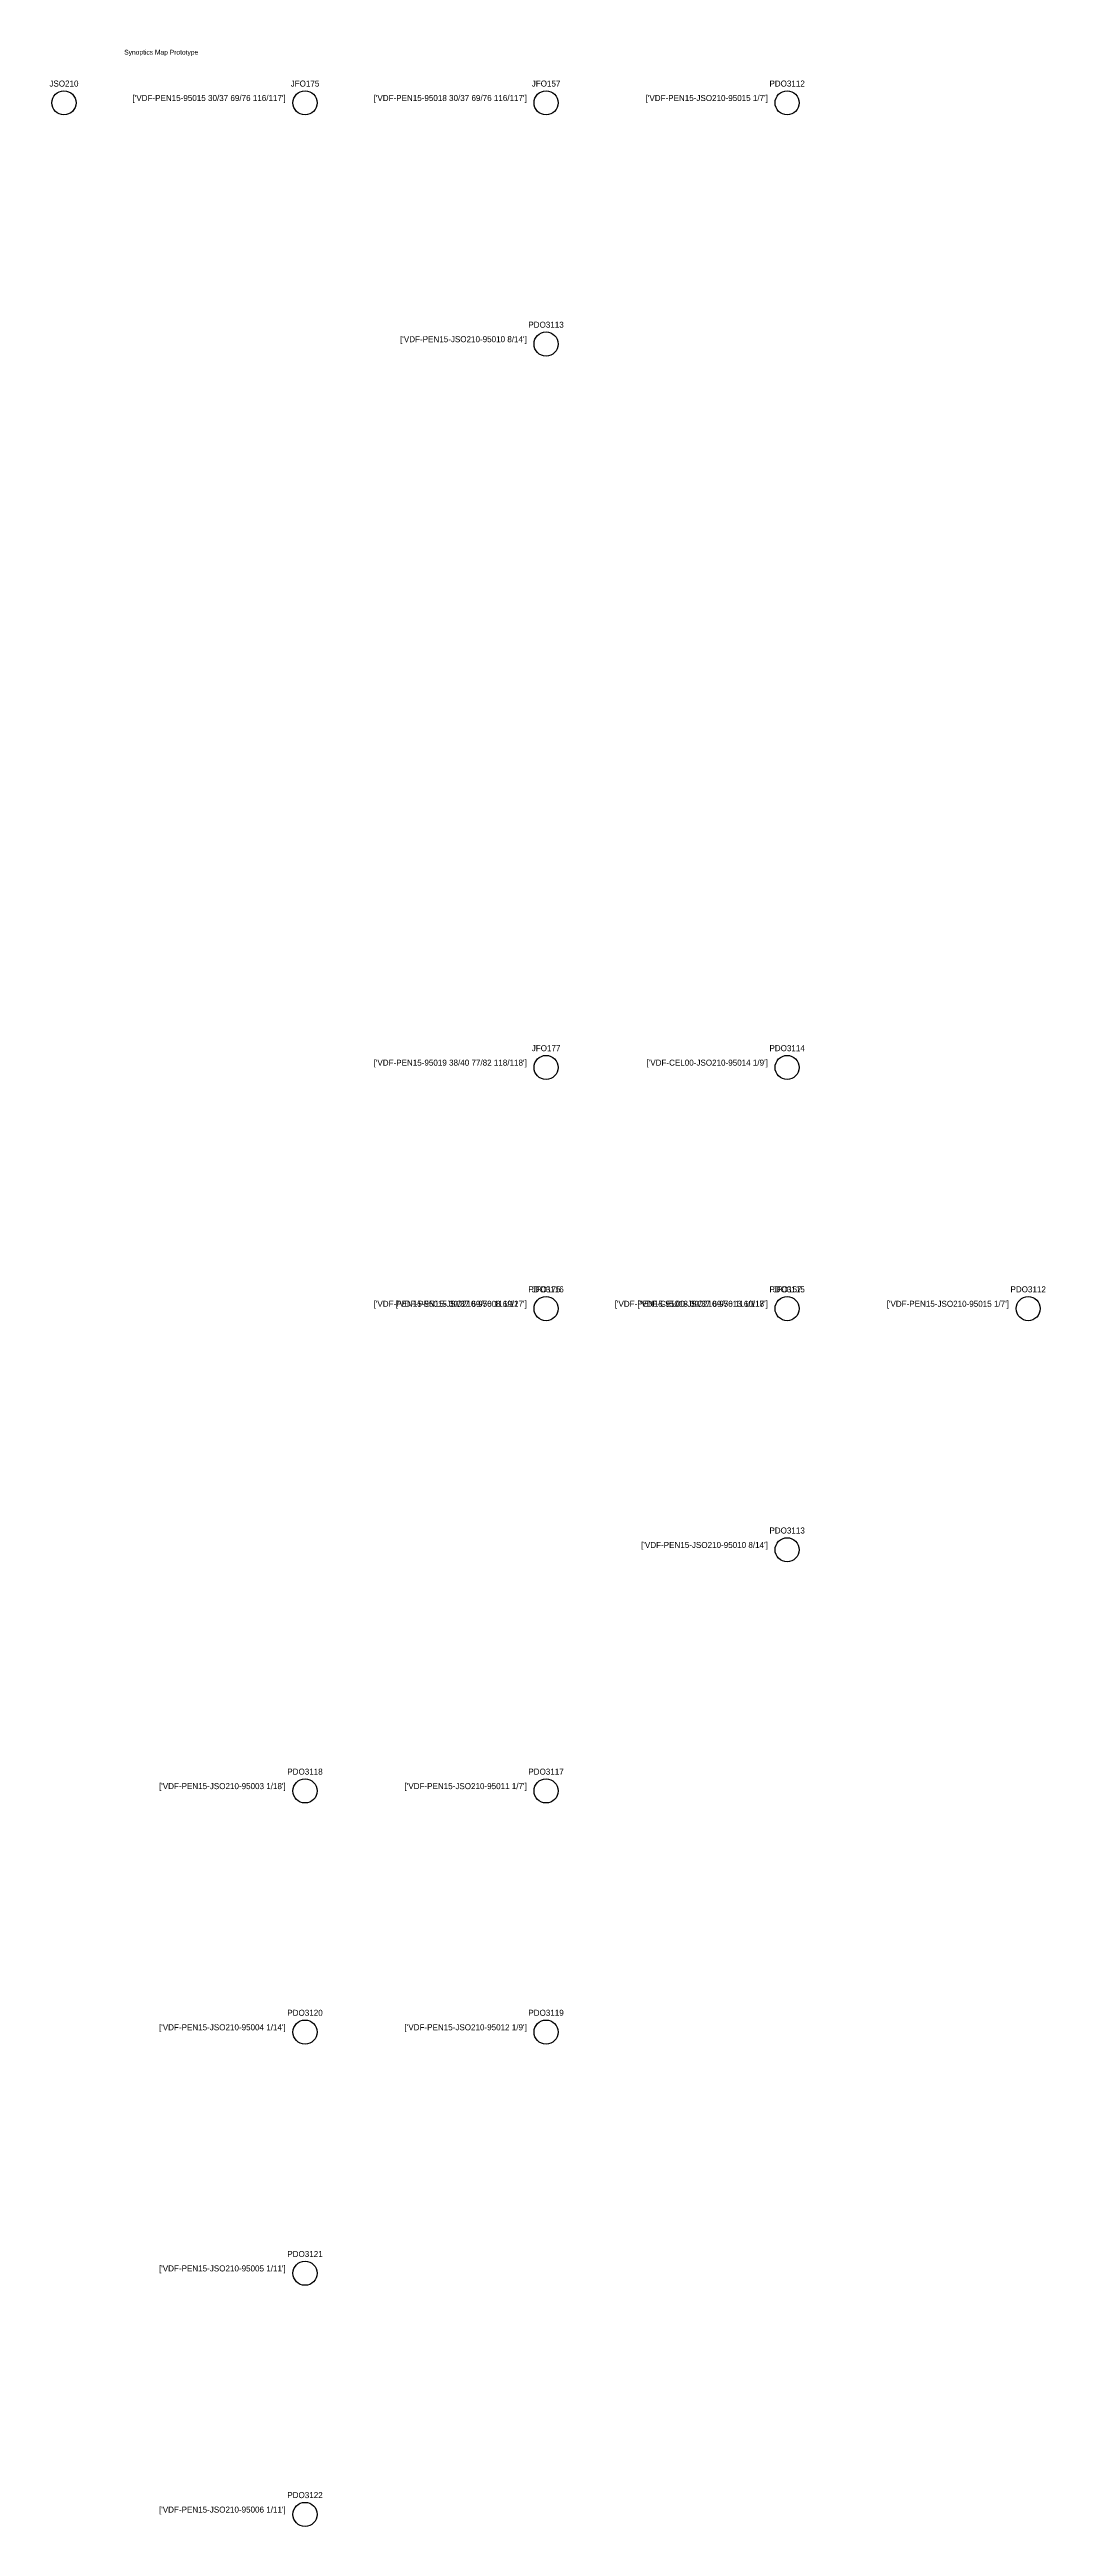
# Model space of a CAD drawing. Header units: metres. Extents: x -6 to 407, y -1005 to 22.
import ezdxf
from ezdxf.enums import TextEntityAlignment as Align

# ---------------------------------------------------------------- set-up
doc = ezdxf.new("R2010")
doc.units = ezdxf.units.M
doc.layers.add('SINOP_JSFO', color=30, linetype='Continuous')
doc.layers.add('SINOP_PDO', color=4, linetype='Continuous')

# ---------------------------------------------------------------- blocks, each defined once
blk = doc.blocks.new('JSO')
at = {"layer": 'SINOP_JSFO'}
blk.add_circle((0, 0), 0.5, dxfattribs=at)
blk = doc.blocks.new('PDO')
at = {"layer": 'SINOP_PDO'}
blk.add_circle((0, 0), 0.5, dxfattribs=at)
blk = doc.blocks.new('JFO')
at = {"layer": 'SINOP_JSFO'}
blk.add_circle((0, 0), 0.5, dxfattribs=at)

msp = doc.modelspace()

# ---------------------------------------------------------------- block references
at = {"layer": 'SINOP_JSFO'}
ref = msp.add_blockref('JSO', (0, 0), dxfattribs=dict(at, xscale=10, yscale=10))
ref.add_attrib('TIPO', 'JSO210', dxfattribs={"height": 2.5}).set_placement((0, 8), align=Align.MIDDLE_CENTER)
ref = msp.add_blockref('JFO', (100, 0), dxfattribs=dict(at, xscale=10, yscale=10))
ref.add_attrib('TIPO', 'JFO175', dxfattribs={"height": 2.5}).set_placement((100, 8), align=Align.MIDDLE_CENTER)
ref.add_attrib('CABO', "['VDF-PEN15-95015 30/37 69/76 116/117']", dxfattribs={"height": 2.5}).set_placement((92, 0), align=Align.BOTTOM_RIGHT)
ref = msp.add_blockref('JFO', (200, 0), dxfattribs=dict(at, xscale=10, yscale=10))
ref.add_attrib('TIPO', 'JFO157', dxfattribs={"height": 2.5}).set_placement((200, 8), align=Align.MIDDLE_CENTER)
ref.add_attrib('CABO', "['VDF-PEN15-95018 30/37 69/76 116/117']", dxfattribs={"height": 2.5}).set_placement((192, 0), align=Align.BOTTOM_RIGHT)
ref = msp.add_blockref('JFO', (200, -400), dxfattribs=dict(at, xscale=10, yscale=10))
ref.add_attrib('TIPO', 'JFO177', dxfattribs={"height": 2.5}).set_placement((200, -392), align=Align.MIDDLE_CENTER)
ref.add_attrib('CABO', "['VDF-PEN15-95019 38/40 77/82 118/118']", dxfattribs={"height": 2.5}).set_placement((192, -400), align=Align.BOTTOM_RIGHT)
ref = msp.add_blockref('JFO', (200, -500), dxfattribs=dict(at, xscale=10, yscale=10))
ref.add_attrib('TIPO', 'JFO175', dxfattribs={"height": 2.5}).set_placement((200, -492), align=Align.MIDDLE_CENTER)
ref.add_attrib('CABO', "['VDF-PEN15-95015 30/37 69/76 116/117']", dxfattribs={"height": 2.5}).set_placement((192, -500), align=Align.BOTTOM_RIGHT)
ref = msp.add_blockref('JFO', (300, -500), dxfattribs=dict(at, xscale=10, yscale=10))
ref.add_attrib('TIPO', 'JFO157', dxfattribs={"height": 2.5}).set_placement((300, -492), align=Align.MIDDLE_CENTER)
ref.add_attrib('CABO', "['VDF-PEN15-95018 30/37 69/76 116/117']", dxfattribs={"height": 2.5}).set_placement((292, -500), align=Align.BOTTOM_RIGHT)
at = {"layer": 'SINOP_PDO'}
ref = msp.add_blockref('PDO', (300, 0), dxfattribs=dict(at, xscale=10, yscale=10))
ref.add_attrib('TIPO', 'PDO3112', dxfattribs={"height": 2.5}).set_placement((300, 8), align=Align.MIDDLE_CENTER)
ref.add_attrib('CABO', "['VDF-PEN15-JSO210-95015 1/7']", dxfattribs={"height": 2.5}).set_placement((292, 0), align=Align.BOTTOM_RIGHT)
ref = msp.add_blockref('PDO', (200, -100), dxfattribs=dict(at, xscale=10, yscale=10))
ref.add_attrib('TIPO', 'PDO3113', dxfattribs={"height": 2.5}).set_placement((200, -92), align=Align.MIDDLE_CENTER)
ref.add_attrib('CABO', "['VDF-PEN15-JSO210-95010 8/14']", dxfattribs={"height": 2.5}).set_placement((192, -100), align=Align.BOTTOM_RIGHT)
ref = msp.add_blockref('PDO', (300, -400), dxfattribs=dict(at, xscale=10, yscale=10))
ref.add_attrib('TIPO', 'PDO3114', dxfattribs={"height": 2.5}).set_placement((300, -392), align=Align.MIDDLE_CENTER)
ref.add_attrib('CABO', "['VDF-CEL00-JSO210-95014 1/9']", dxfattribs={"height": 2.5}).set_placement((292, -400), align=Align.BOTTOM_RIGHT)
ref = msp.add_blockref('PDO', (200, -500), dxfattribs=dict(at, xscale=10, yscale=10))
ref.add_attrib('TIPO', 'PDO3116', dxfattribs={"height": 2.5}).set_placement((200, -492), align=Align.MIDDLE_CENTER)
ref.add_attrib('CABO', "['VDF-PEN15-JSO210-95008 19/27']", dxfattribs={"height": 2.5}).set_placement((192, -500), align=Align.BOTTOM_RIGHT)
ref = msp.add_blockref('PDO', (300, -500), dxfattribs=dict(at, xscale=10, yscale=10))
ref.add_attrib('TIPO', 'PDO3115', dxfattribs={"height": 2.5}).set_placement((300, -492), align=Align.MIDDLE_CENTER)
ref.add_attrib('CABO', "['VDF-CEL00-JSO210-95013 10/18']", dxfattribs={"height": 2.5}).set_placement((292, -500), align=Align.BOTTOM_RIGHT)
ref = msp.add_blockref('PDO', (400, -500), dxfattribs=dict(at, xscale=10, yscale=10))
ref.add_attrib('TIPO', 'PDO3112', dxfattribs={"height": 2.5}).set_placement((400, -492), align=Align.MIDDLE_CENTER)
ref.add_attrib('CABO', "['VDF-PEN15-JSO210-95015 1/7']", dxfattribs={"height": 2.5}).set_placement((392, -500), align=Align.BOTTOM_RIGHT)
ref = msp.add_blockref('PDO', (300, -600), dxfattribs=dict(at, xscale=10, yscale=10))
ref.add_attrib('TIPO', 'PDO3113', dxfattribs={"height": 2.5}).set_placement((300, -592), align=Align.MIDDLE_CENTER)
ref.add_attrib('CABO', "['VDF-PEN15-JSO210-95010 8/14']", dxfattribs={"height": 2.5}).set_placement((292, -600), align=Align.BOTTOM_RIGHT)
ref = msp.add_blockref('PDO', (100, -700), dxfattribs=dict(at, xscale=10, yscale=10))
ref.add_attrib('TIPO', 'PDO3118', dxfattribs={"height": 2.5}).set_placement((100, -692), align=Align.MIDDLE_CENTER)
ref.add_attrib('CABO', "['VDF-PEN15-JSO210-95003 1/18']", dxfattribs={"height": 2.5}).set_placement((92, -700), align=Align.BOTTOM_RIGHT)
ref = msp.add_blockref('PDO', (200, -700), dxfattribs=dict(at, xscale=10, yscale=10))
ref.add_attrib('TIPO', 'PDO3117', dxfattribs={"height": 2.5}).set_placement((200, -692), align=Align.MIDDLE_CENTER)
ref.add_attrib('CABO', "['VDF-PEN15-JSO210-95011 1/7']", dxfattribs={"height": 2.5}).set_placement((192, -700), align=Align.BOTTOM_RIGHT)
ref = msp.add_blockref('PDO', (100, -800), dxfattribs=dict(at, xscale=10, yscale=10))
ref.add_attrib('TIPO', 'PDO3120', dxfattribs={"height": 2.5}).set_placement((100, -792), align=Align.MIDDLE_CENTER)
ref.add_attrib('CABO', "['VDF-PEN15-JSO210-95004 1/14']", dxfattribs={"height": 2.5}).set_placement((92, -800), align=Align.BOTTOM_RIGHT)
ref = msp.add_blockref('PDO', (200, -800), dxfattribs=dict(at, xscale=10, yscale=10))
ref.add_attrib('TIPO', 'PDO3119', dxfattribs={"height": 2.5}).set_placement((200, -792), align=Align.MIDDLE_CENTER)
ref.add_attrib('CABO', "['VDF-PEN15-JSO210-95012 1/9']", dxfattribs={"height": 2.5}).set_placement((192, -800), align=Align.BOTTOM_RIGHT)
ref = msp.add_blockref('PDO', (100, -900), dxfattribs=dict(at, xscale=10, yscale=10))
ref.add_attrib('TIPO', 'PDO3121', dxfattribs={"height": 2.5}).set_placement((100, -892), align=Align.MIDDLE_CENTER)
ref.add_attrib('CABO', "['VDF-PEN15-JSO210-95005 1/11']", dxfattribs={"height": 2.5}).set_placement((92, -900), align=Align.BOTTOM_RIGHT)
ref = msp.add_blockref('PDO', (100, -1000), dxfattribs=dict(at, xscale=10, yscale=10))
ref.add_attrib('TIPO', 'PDO3122', dxfattribs={"height": 2.5}).set_placement((100, -992), align=Align.MIDDLE_CENTER)
ref.add_attrib('CABO', "['VDF-PEN15-JSO210-95006 1/11']", dxfattribs={"height": 2.5}).set_placement((92, -1000), align=Align.BOTTOM_RIGHT)

# ---------------------------------------------------------------- texts
msp.add_text('Synoptics Map Prototype', height=2).set_placement((25, 20))

doc.saveas('drawing.dxf')
